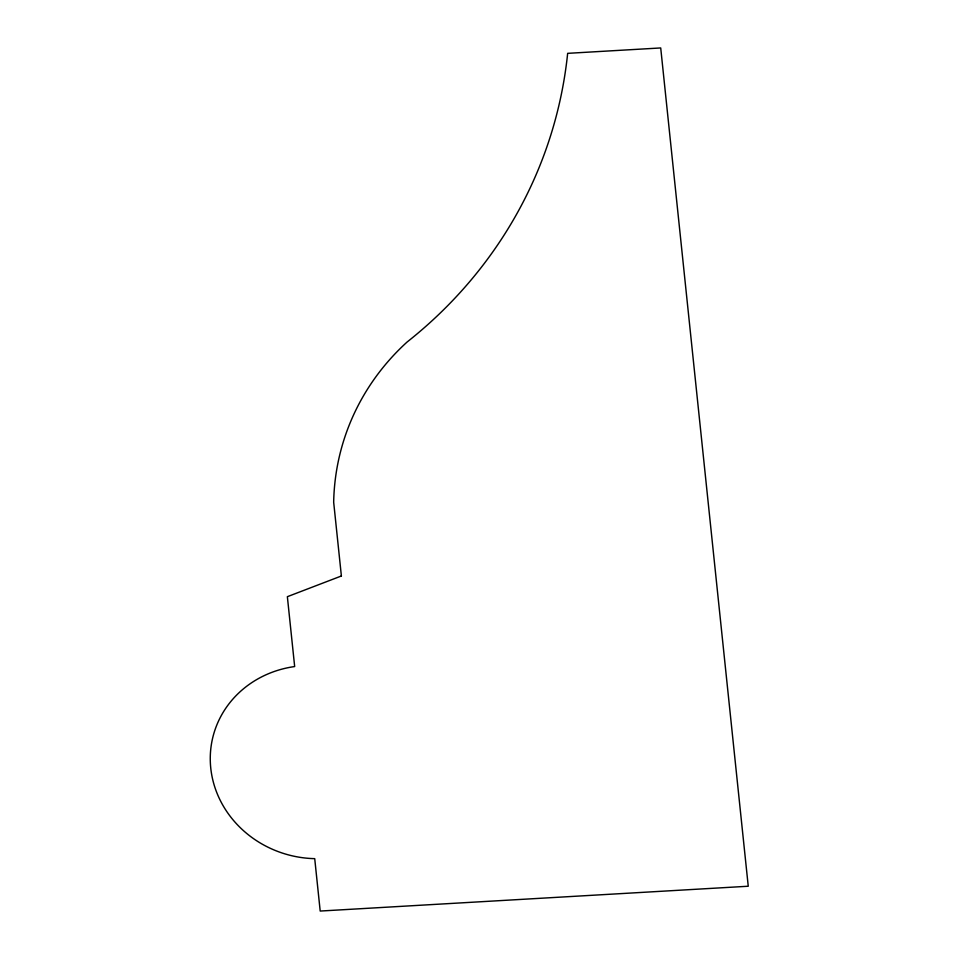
<?xml version="1.0" encoding="UTF-8"?>
<svg xmlns="http://www.w3.org/2000/svg" width="959" height="959" viewBox="0 0 959 959"><rect width="100%" height="100%" fill="white"/><g stroke="black" fill="none" stroke-linecap="round" stroke-linejoin="round"><path stroke-width="1.44" d="M341.38 575.987L287.364 596.69L294.665 666.553A103.668 96.116 14.2 0 0 210.752 768.051A103.668 96.116 14.2 0 0 314.72 858.653L320.198 911.05L748.248 886.236L660.715 47.95L567.656 53.344A482.821 447.661 14.2 0 1 407.06 342.051A254.495 235.962 14.2 0 0 333.672 502.252L341.38 575.987"/></g></svg>
